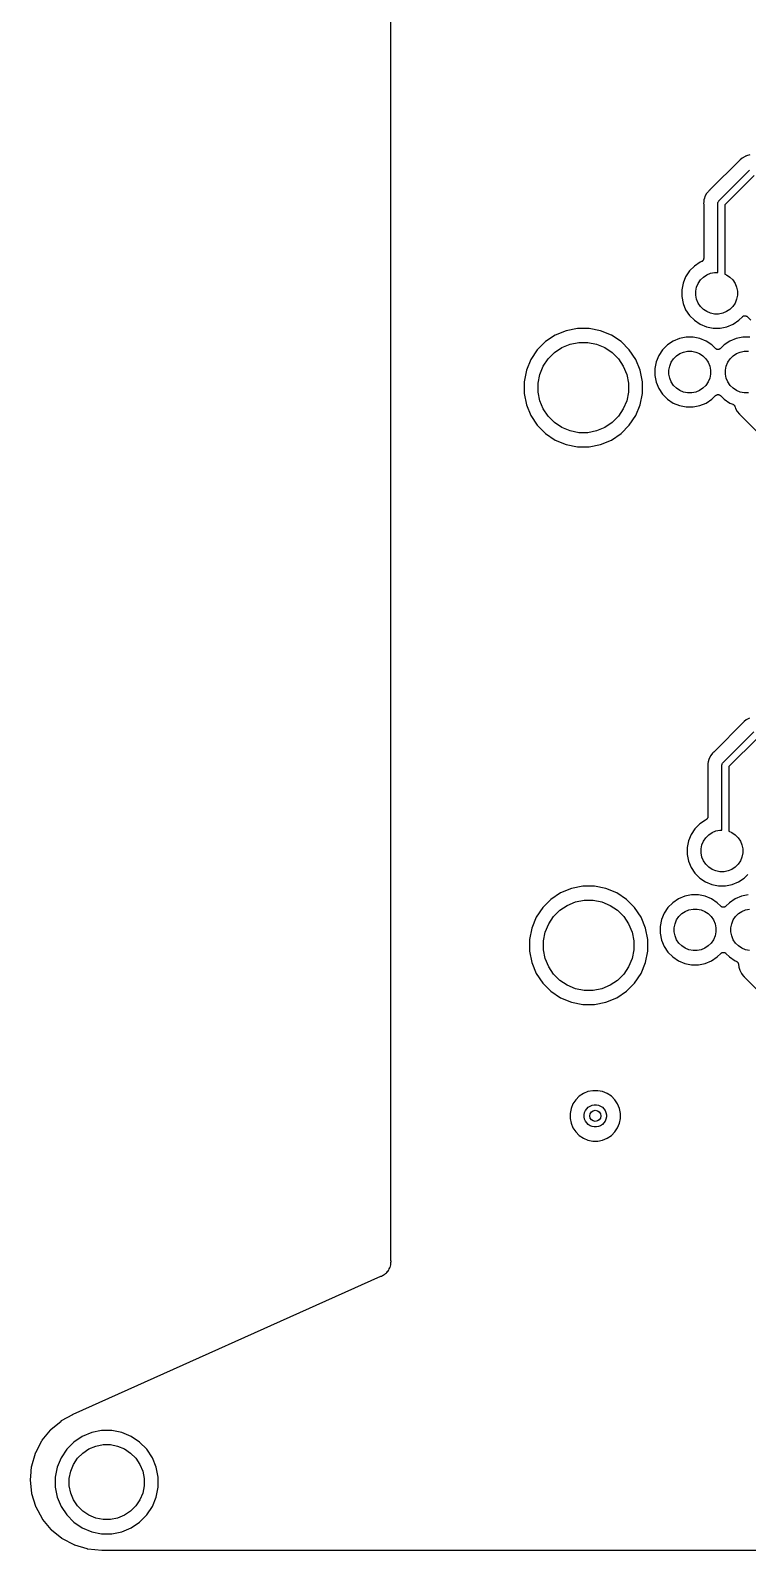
# Model space of a CAD drawing. Extents: x 1.79 to 9.66, y -5.89 to -1.5.
# Drawn here: x 1.785 to 2.803, y -5.892 to -3.735 of the extents above; entities that cross this region are included whole.
import ezdxf

# ---------------------------------------------------------------- set-up
doc = ezdxf.new("R2010")
doc.units = 0
doc.header["$MEASUREMENT"] = 0
doc.layers.add('BLACK', color=7, linetype='CONTINUOUS')

msp = doc.modelspace()

# ---------------------------------------------------------------- linework, layer by layer
at = {"layer": 'BLACK', "linetype": 'CONTINUOUS'}
for p, q in [((2.29684, -5.48115), (2.29684, -1.90989)), ((2.792, -3.91882), (2.74869, -3.96213)), ((2.79484, -3.91649), (2.792, -3.91882)), ((2.79933, -3.91409), (2.79484, -3.91649)), ((2.79941, -3.91405), (2.79933, -3.91409)), ((2.79984, -3.91388), (2.79941, -3.91405)), ((2.7999, -3.91385), (2.79984, -3.91388)), ((2.80114, -3.91319), (2.7999, -3.91385)), ((2.80584, -3.91176), (2.80114, -3.91319)), ((2.76196, -3.97714), (2.80545, -3.93366)), ((2.81178, -3.94125), (2.77019, -3.98283)), ((2.74445, -3.96688), (2.74213, -3.97121)), ((2.74694, -3.96385), (2.74445, -3.96688)), ((2.74756, -3.96309), (2.74694, -3.96385)), ((2.74694, -3.96385), (2.74694, -3.96385)), ((2.74832, -3.96246), (2.74756, -3.96309)), ((2.74847, -3.96231), (2.74832, -3.96246)), ((2.74864, -3.96218), (2.74847, -3.96231)), ((2.74869, -3.96213), (2.74864, -3.96218)), ((2.74046, -3.97846), (2.74023, -3.9808)), ((2.74023, -3.9808), (2.74032, -3.98177)), ((2.74032, -3.98177), (2.74033, -3.98184)), ((2.74033, -3.98184), (2.74033, -3.98206)), ((2.74033, -3.98206), (2.74035, -3.98227)), ((2.74035, -3.98227), (2.74035, -4.0589)), ((2.74071, -3.97591), (2.74046, -3.97846)), ((2.74153, -3.97321), (2.74071, -3.97591)), ((2.74213, -3.97121), (2.74153, -3.97321)), ((2.76032, -3.9808), (2.76037, -3.98036)), ((2.76035, -3.98104), (2.76032, -3.9808)), ((2.76035, -4.07874), (2.76035, -3.98104)), ((2.76037, -3.98036), (2.76042, -3.97983)), ((2.76042, -3.97983), (2.76051, -3.97954)), ((2.76051, -3.97954), (2.7607, -3.9789)), ((2.7607, -3.9789), (2.76116, -3.97805)), ((2.76116, -3.97805), (2.76162, -3.97749)), ((2.76162, -3.97749), (2.76177, -3.9773)), ((2.76162, -3.97749), (2.76162, -3.97749)), ((2.76177, -3.9773), (2.76196, -3.97714)), ((2.77019, -3.98283), (2.77019, -4.08108)), ((2.72019, -4.0767), (2.71477, -4.08481)), ((2.72709, -4.0698), (2.72019, -4.0767)), ((2.7352, -4.06438), (2.72709, -4.0698)), ((2.73726, -4.06352), (2.7352, -4.06438)), ((2.73767, -4.0633), (2.73726, -4.06352)), ((2.73808, -4.06309), (2.73767, -4.0633)), ((2.7381, -4.06307), (2.73808, -4.06309)), ((2.73812, -4.06306), (2.7381, -4.06307)), ((2.73848, -4.06277), (2.73812, -4.06306)), ((2.73884, -4.06248), (2.73848, -4.06277)), ((2.73886, -4.06246), (2.73884, -4.06248)), ((2.73888, -4.06245), (2.73886, -4.06246)), ((2.73917, -4.06209), (2.73888, -4.06245)), ((2.73947, -4.06173), (2.73917, -4.06209)), ((2.73948, -4.06171), (2.73947, -4.06173)), ((2.7395, -4.06169), (2.73948, -4.06171)), ((2.73972, -4.06128), (2.7395, -4.06169)), ((2.73994, -4.06087), (2.73972, -4.06128)), ((2.73995, -4.06085), (2.73994, -4.06087)), ((2.73996, -4.06083), (2.73995, -4.06085)), ((2.7401, -4.06039), (2.73996, -4.06083)), ((2.74024, -4.05994), (2.7401, -4.06039)), ((2.74025, -4.0599), (2.74024, -4.05992)), ((2.74024, -4.05992), (2.74024, -4.05994)), ((2.74029, -4.05944), (2.74025, -4.0599)), ((2.74035, -4.05897), (2.74029, -4.05944)), ((2.74035, -4.0589), (2.74035, -4.05893)), ((2.74035, -4.05893), (2.74035, -4.05893)), ((2.74035, -4.05893), (2.74035, -4.05893)), ((2.74035, -4.05893), (2.74035, -4.05897)), ((2.71104, -4.09382), (2.70913, -4.10339)), ((2.71477, -4.08481), (2.71104, -4.09382)), ((2.73027, -4.09965), (2.73249, -4.09428)), ((2.73249, -4.09428), (2.73573, -4.08944)), ((2.73573, -4.08944), (2.73984, -4.08533)), ((2.73984, -4.08533), (2.74467, -4.0821)), ((2.74467, -4.0821), (2.75005, -4.07987)), ((2.75005, -4.07987), (2.75575, -4.07874)), ((2.75575, -4.07874), (2.76035, -4.07874)), ((2.77019, -4.08108), (2.77265, -4.0821)), ((2.77265, -4.0821), (2.77748, -4.08533)), ((2.77748, -4.08533), (2.7816, -4.08944)), ((2.7816, -4.08944), (2.78483, -4.09428)), ((2.78483, -4.09428), (2.78705, -4.09965)), ((2.70913, -4.10339), (2.70913, -4.11315)), ((2.70913, -4.11315), (2.71104, -4.12271)), ((2.72913, -4.10536), (2.73027, -4.09965)), ((2.72913, -4.11118), (2.72913, -4.10536)), ((2.73027, -4.11688), (2.72913, -4.11118)), ((2.73249, -4.12225), (2.73027, -4.11688)), ((2.78705, -4.11688), (2.78483, -4.12225)), ((2.78705, -4.09965), (2.78819, -4.10536)), ((2.78819, -4.11118), (2.78705, -4.11688)), ((2.78819, -4.10536), (2.78819, -4.11118)), ((2.71104, -4.12271), (2.71477, -4.13173)), ((2.71477, -4.13173), (2.72019, -4.13984)), ((2.72019, -4.13984), (2.72709, -4.14674)), ((2.73573, -4.12709), (2.73249, -4.12225)), ((2.73984, -4.1312), (2.73573, -4.12709)), ((2.74467, -4.13443), (2.73984, -4.1312)), ((2.75005, -4.13666), (2.74467, -4.13443)), ((2.75575, -4.1378), (2.75005, -4.13666)), ((2.76157, -4.1378), (2.75575, -4.1378)), ((2.76727, -4.13666), (2.76157, -4.1378)), ((2.77265, -4.13443), (2.76727, -4.13666)), ((2.77748, -4.1312), (2.77265, -4.13443)), ((2.7816, -4.12709), (2.77748, -4.1312)), ((2.78483, -4.12225), (2.7816, -4.12709)), ((2.79533, -4.14164), (2.7957, -4.14135)), ((2.7957, -4.14135), (2.79607, -4.14105)), ((2.79607, -4.14105), (2.79608, -4.14104)), ((2.79608, -4.14104), (2.7961, -4.14103)), ((2.7961, -4.14103), (2.79651, -4.14081)), ((2.79651, -4.14081), (2.79693, -4.14059)), ((2.79693, -4.14059), (2.79695, -4.14059)), ((2.79695, -4.14059), (2.79696, -4.14058)), ((2.79696, -4.14058), (2.79741, -4.14045)), ((2.79741, -4.14045), (2.79786, -4.14032)), ((2.79786, -4.14032), (2.79788, -4.14031)), ((2.79788, -4.14031), (2.7979, -4.14031)), ((2.7979, -4.14031), (2.79837, -4.14027)), ((2.79837, -4.14027), (2.79884, -4.14022)), ((2.79884, -4.14022), (2.79885, -4.14023)), ((2.79885, -4.14023), (2.79887, -4.14022)), ((2.79887, -4.14022), (2.79934, -4.14027)), ((2.79934, -4.14027), (2.79981, -4.14032)), ((2.79981, -4.14032), (2.79982, -4.14033)), ((2.79982, -4.14033), (2.79984, -4.14033)), ((2.79984, -4.14033), (2.80029, -4.14047)), ((2.80029, -4.14047), (2.80074, -4.14061)), ((2.80074, -4.14061), (2.80076, -4.14062)), ((2.80076, -4.14062), (2.80077, -4.14062)), ((2.80077, -4.14062), (2.80118, -4.14085)), ((2.80118, -4.14085), (2.8016, -4.14107)), ((2.8016, -4.14107), (2.80161, -4.14108)), ((2.80161, -4.14108), (2.80163, -4.14109)), ((2.80163, -4.14109), (2.80199, -4.14139)), ((2.80199, -4.14139), (2.80235, -4.14169)), ((2.54511, -4.16144), (2.52983, -4.16777)), ((2.56134, -4.15821), (2.54511, -4.16144)), ((2.57788, -4.15821), (2.56134, -4.15821)), ((2.5941, -4.16144), (2.57788, -4.15821)), ((2.60938, -4.16777), (2.5941, -4.16144)), ((2.72709, -4.14674), (2.7352, -4.15216)), ((2.7352, -4.15216), (2.74421, -4.15589)), ((2.74421, -4.15589), (2.75378, -4.1578)), ((2.75378, -4.1578), (2.76354, -4.1578)), ((2.76354, -4.1578), (2.77311, -4.15589)), ((2.77311, -4.15589), (2.78212, -4.15216)), ((2.78212, -4.15216), (2.79023, -4.14674)), ((2.79023, -4.14674), (2.79528, -4.14169)), ((2.79528, -4.14169), (2.79531, -4.14166)), ((2.79531, -4.14166), (2.79533, -4.14164)), ((2.79531, -4.14166), (2.79531, -4.14166)), ((2.79531, -4.14166), (2.79531, -4.14166)), ((2.80235, -4.14169), (2.8074, -4.14674)), ((2.51607, -4.17696), (2.50438, -4.18866)), ((2.52983, -4.16777), (2.51607, -4.17696)), ((2.5393, -4.18549), (2.55095, -4.18067)), ((2.55095, -4.18067), (2.56331, -4.17821)), ((2.56331, -4.17821), (2.57591, -4.17821)), ((2.57591, -4.17821), (2.58827, -4.18067)), ((2.58827, -4.18067), (2.59991, -4.18549)), ((2.62314, -4.17696), (2.60938, -4.16777)), ((2.63483, -4.18866), (2.62314, -4.17696)), ((2.68893, -4.18172), (2.68203, -4.18862)), ((2.69704, -4.1763), (2.68893, -4.18172)), ((2.70606, -4.17256), (2.69704, -4.1763)), ((2.71563, -4.17066), (2.70606, -4.17256)), ((2.72538, -4.17066), (2.71563, -4.17066)), ((2.73495, -4.17256), (2.72538, -4.17066)), ((2.74396, -4.1763), (2.73495, -4.17256)), ((2.75208, -4.18172), (2.74396, -4.1763)), ((2.75713, -4.18677), (2.75208, -4.18172)), ((2.76925, -4.18172), (2.7642, -4.18677)), ((2.77736, -4.1763), (2.76925, -4.18172)), ((2.78637, -4.17256), (2.77736, -4.1763)), ((2.79594, -4.17066), (2.78637, -4.17256)), ((2.8057, -4.17066), (2.79594, -4.17066)), ((2.49519, -4.20241), (2.48886, -4.21769)), ((2.50438, -4.18866), (2.49519, -4.20241)), ((2.51291, -4.21188), (2.51991, -4.20141)), ((2.51991, -4.20141), (2.52882, -4.1925)), ((2.52882, -4.1925), (2.5393, -4.18549)), ((2.59991, -4.18549), (2.61039, -4.1925)), ((2.61039, -4.1925), (2.6193, -4.20141)), ((2.6193, -4.20141), (2.6263, -4.21188)), ((2.64403, -4.20241), (2.63483, -4.18866)), ((2.65036, -4.21769), (2.64403, -4.20241)), ((2.67288, -4.20574), (2.67098, -4.21531)), ((2.67661, -4.19673), (2.67288, -4.20574)), ((2.68203, -4.18862), (2.67661, -4.19673)), ((2.69211, -4.21158), (2.69434, -4.2062)), ((2.69434, -4.2062), (2.69757, -4.20137)), ((2.69757, -4.20137), (2.70168, -4.19725)), ((2.70168, -4.19725), (2.70652, -4.19402)), ((2.70652, -4.19402), (2.71189, -4.1918)), ((2.71189, -4.1918), (2.7176, -4.19066)), ((2.7176, -4.19066), (2.72341, -4.19066)), ((2.72341, -4.19066), (2.72912, -4.1918)), ((2.72912, -4.1918), (2.73449, -4.19402)), ((2.73449, -4.19402), (2.73933, -4.19725)), ((2.73933, -4.19725), (2.74344, -4.20137)), ((2.74344, -4.20137), (2.74667, -4.2062)), ((2.74667, -4.2062), (2.7489, -4.21158)), ((2.75749, -4.18707), (2.75713, -4.18677)), ((2.75785, -4.18737), (2.75749, -4.18707)), ((2.75787, -4.18738), (2.75785, -4.18737)), ((2.75788, -4.18739), (2.75787, -4.18738)), ((2.75829, -4.18761), (2.75788, -4.18739)), ((2.75871, -4.18784), (2.75829, -4.18761)), ((2.75872, -4.18784), (2.75871, -4.18784)), ((2.75874, -4.18785), (2.75872, -4.18784)), ((2.75919, -4.18799), (2.75874, -4.18785)), ((2.75964, -4.18813), (2.75919, -4.18799)), ((2.75966, -4.18813), (2.75964, -4.18813)), ((2.75967, -4.18813), (2.75966, -4.18813)), ((2.76014, -4.18818), (2.75967, -4.18813)), ((2.76061, -4.18823), (2.76014, -4.18818)), ((2.76063, -4.18823), (2.76061, -4.18823)), ((2.76064, -4.18823), (2.76063, -4.18823)), ((2.76111, -4.18819), (2.76064, -4.18823)), ((2.76158, -4.18815), (2.76111, -4.18819)), ((2.7616, -4.18814), (2.76158, -4.18815)), ((2.76162, -4.18814), (2.7616, -4.18814)), ((2.76206, -4.18801), (2.76162, -4.18814)), ((2.76252, -4.18788), (2.76206, -4.18801)), ((2.76253, -4.18787), (2.76252, -4.18788)), ((2.76255, -4.18786), (2.76253, -4.18787)), ((2.76297, -4.18764), (2.76255, -4.18786)), ((2.76338, -4.18743), (2.76297, -4.18764)), ((2.7634, -4.18742), (2.76338, -4.18743)), ((2.76341, -4.18741), (2.7634, -4.18742)), ((2.76378, -4.18711), (2.76341, -4.18741)), ((2.76415, -4.18682), (2.76378, -4.18711)), ((2.76417, -4.18679), (2.76415, -4.18682)), ((2.7642, -4.18677), (2.76417, -4.18679)), ((2.76417, -4.18679), (2.76417, -4.18679)), ((2.76417, -4.18679), (2.76417, -4.18679)), ((2.77243, -4.21158), (2.77465, -4.2062)), ((2.77465, -4.2062), (2.77788, -4.20137)), ((2.77788, -4.20137), (2.782, -4.19725)), ((2.782, -4.19725), (2.78683, -4.19402)), ((2.78683, -4.19402), (2.79221, -4.1918)), ((2.79221, -4.1918), (2.79791, -4.19066)), ((2.79791, -4.19066), (2.80373, -4.19066)), ((2.48886, -4.21769), (2.48563, -4.23392)), ((2.50563, -4.23589), (2.50809, -4.22353)), ((2.50809, -4.22353), (2.51291, -4.21188)), ((2.6263, -4.21188), (2.63112, -4.22353)), ((2.63112, -4.22353), (2.63358, -4.23589)), ((2.65358, -4.23392), (2.65036, -4.21769)), ((2.67098, -4.21531), (2.67098, -4.22507)), ((2.67098, -4.22507), (2.67288, -4.23464)), ((2.69098, -4.21728), (2.69211, -4.21158)), ((2.69098, -4.2231), (2.69098, -4.21728)), ((2.69211, -4.2288), (2.69098, -4.2231)), ((2.7489, -4.21158), (2.75003, -4.21728)), ((2.75003, -4.2231), (2.7489, -4.2288)), ((2.75003, -4.21728), (2.75003, -4.2231)), ((2.77129, -4.21728), (2.77243, -4.21158)), ((2.77129, -4.2231), (2.77129, -4.21728)), ((2.77243, -4.2288), (2.77129, -4.2231)), ((2.48563, -4.23392), (2.48563, -4.25046)), ((2.50563, -4.24849), (2.50563, -4.23589)), ((2.50809, -4.26085), (2.50563, -4.24849)), ((2.63358, -4.24849), (2.63112, -4.26085)), ((2.63358, -4.23589), (2.63358, -4.24849)), ((2.65358, -4.25046), (2.65358, -4.23392)), ((2.67288, -4.23464), (2.67661, -4.24365)), ((2.67661, -4.24365), (2.68203, -4.25176)), ((2.69434, -4.23418), (2.69211, -4.2288)), ((2.69757, -4.23901), (2.69434, -4.23418)), ((2.70168, -4.24312), (2.69757, -4.23901)), ((2.70652, -4.24636), (2.70168, -4.24312)), ((2.71189, -4.24858), (2.70652, -4.24636)), ((2.7176, -4.24972), (2.71189, -4.24858)), ((2.72912, -4.24858), (2.72341, -4.24972)), ((2.73449, -4.24636), (2.72912, -4.24858)), ((2.73933, -4.24312), (2.73449, -4.24636)), ((2.74344, -4.23901), (2.73933, -4.24312)), ((2.74667, -4.23418), (2.74344, -4.23901)), ((2.7489, -4.2288), (2.74667, -4.23418)), ((2.77465, -4.23418), (2.77243, -4.2288)), ((2.77788, -4.23901), (2.77465, -4.23418)), ((2.782, -4.24312), (2.77788, -4.23901)), ((2.78683, -4.24636), (2.782, -4.24312)), ((2.79221, -4.24858), (2.78683, -4.24636)), ((2.79791, -4.24972), (2.79221, -4.24858)), ((2.48563, -4.25046), (2.48886, -4.26668)), ((2.48886, -4.26668), (2.49519, -4.28197)), ((2.51291, -4.27249), (2.50809, -4.26085)), ((2.63112, -4.26085), (2.6263, -4.27249)), ((2.64403, -4.28197), (2.65036, -4.26668)), ((2.65036, -4.26668), (2.65358, -4.25046)), ((2.68203, -4.25176), (2.68893, -4.25866)), ((2.68893, -4.25866), (2.69704, -4.26408)), ((2.69704, -4.26408), (2.70606, -4.26781)), ((2.70606, -4.26781), (2.71563, -4.26972)), ((2.71563, -4.26972), (2.72538, -4.26972)), ((2.72341, -4.24972), (2.7176, -4.24972)), ((2.72538, -4.26972), (2.73495, -4.26781)), ((2.73495, -4.26781), (2.74396, -4.26408)), ((2.74396, -4.26408), (2.75208, -4.25866)), ((2.75208, -4.25866), (2.75713, -4.25361)), ((2.75713, -4.25361), (2.75715, -4.25359)), ((2.75715, -4.25358), (2.75718, -4.25356)), ((2.75715, -4.25359), (2.75715, -4.25358)), ((2.75715, -4.25358), (2.75715, -4.25358)), ((2.75718, -4.25356), (2.75754, -4.25327)), ((2.75754, -4.25327), (2.75791, -4.25297)), ((2.75791, -4.25297), (2.75792, -4.25296)), ((2.75792, -4.25296), (2.75794, -4.25295)), ((2.75794, -4.25295), (2.75836, -4.25274)), ((2.75836, -4.25274), (2.75877, -4.25252)), ((2.75877, -4.25252), (2.75879, -4.25251)), ((2.75879, -4.25251), (2.7588, -4.2525)), ((2.7588, -4.2525), (2.75926, -4.25237)), ((2.75926, -4.25237), (2.75971, -4.25224)), ((2.75971, -4.25224), (2.75972, -4.25224)), ((2.75972, -4.25224), (2.75974, -4.25223)), ((2.75974, -4.25223), (2.76021, -4.25219)), ((2.76021, -4.25219), (2.76068, -4.25215)), ((2.76068, -4.25215), (2.7607, -4.25215)), ((2.7607, -4.25215), (2.76071, -4.25215)), ((2.76071, -4.25215), (2.76118, -4.2522)), ((2.76118, -4.2522), (2.76165, -4.25224)), ((2.76165, -4.25224), (2.76167, -4.25225)), ((2.76167, -4.25225), (2.76168, -4.25225)), ((2.76168, -4.25225), (2.76213, -4.25239)), ((2.76213, -4.25239), (2.76258, -4.25253)), ((2.76258, -4.25253), (2.7626, -4.25254)), ((2.7626, -4.25254), (2.76262, -4.25254)), ((2.76262, -4.25254), (2.76303, -4.25277)), ((2.76303, -4.25277), (2.76344, -4.25299)), ((2.76344, -4.25299), (2.76346, -4.253)), ((2.76346, -4.253), (2.76347, -4.25301)), ((2.76347, -4.25301), (2.76383, -4.25331)), ((2.76383, -4.25331), (2.7642, -4.25361)), ((2.7642, -4.25361), (2.76925, -4.25866)), ((2.76925, -4.25866), (2.77736, -4.26408)), ((2.77736, -4.26408), (2.78183, -4.26593)), ((2.78183, -4.26593), (2.7819, -4.26596)), ((2.7819, -4.26596), (2.78209, -4.26607)), ((2.78209, -4.26607), (2.78229, -4.26615)), ((2.78229, -4.26615), (2.78251, -4.2663)), ((2.78251, -4.2663), (2.78275, -4.26643)), ((2.78275, -4.26643), (2.78292, -4.26657)), ((2.78292, -4.26657), (2.7831, -4.26669)), ((2.7831, -4.26669), (2.78329, -4.26689)), ((2.78329, -4.26689), (2.7835, -4.26706)), ((2.7835, -4.26706), (2.78363, -4.26723)), ((2.78363, -4.26723), (2.78379, -4.26739)), ((2.78379, -4.26739), (2.78394, -4.26761)), ((2.78394, -4.26761), (2.78411, -4.26782)), ((2.78411, -4.26782), (2.78421, -4.26802)), ((2.78421, -4.26802), (2.78433, -4.2682)), ((2.78433, -4.2682), (2.78443, -4.26845)), ((2.78443, -4.26845), (2.78456, -4.26869)), ((2.78456, -4.26869), (2.78462, -4.2689)), ((2.78462, -4.2689), (2.7847, -4.2691)), ((2.7847, -4.2691), (2.78494, -4.2699)), ((2.78494, -4.2699), (2.78494, -4.2699)), ((2.78494, -4.2699), (2.78553, -4.27181)), ((2.80373, -4.24972), (2.79791, -4.24972)), ((2.49519, -4.28197), (2.50438, -4.29572)), ((2.51991, -4.28297), (2.51291, -4.27249)), ((2.52882, -4.29188), (2.51991, -4.28297)), ((2.5393, -4.29888), (2.52882, -4.29188)), ((2.61039, -4.29188), (2.59991, -4.29888)), ((2.6193, -4.28297), (2.61039, -4.29188)), ((2.6263, -4.27249), (2.6193, -4.28297)), ((2.63483, -4.29572), (2.64403, -4.28197)), ((2.78553, -4.27181), (2.78784, -4.27614)), ((2.78784, -4.27614), (2.78787, -4.27618)), ((2.78787, -4.27618), (2.78787, -4.27618)), ((2.78787, -4.27618), (2.79095, -4.27994)), ((2.79095, -4.27994), (2.79172, -4.28056)), ((2.79172, -4.28056), (2.79177, -4.28061)), ((2.79177, -4.28061), (2.79192, -4.28076)), ((2.79192, -4.28076), (2.79208, -4.28089)), ((2.79208, -4.28089), (2.9008, -4.38961)), ((2.50438, -4.29572), (2.51607, -4.30742)), ((2.51607, -4.30742), (2.52983, -4.31661)), ((2.55095, -4.30371), (2.5393, -4.29888)), ((2.56331, -4.30617), (2.55095, -4.30371)), ((2.57591, -4.30617), (2.56331, -4.30617)), ((2.58827, -4.30371), (2.57591, -4.30617)), ((2.59991, -4.29888), (2.58827, -4.30371)), ((2.60938, -4.31661), (2.62314, -4.30742)), ((2.62314, -4.30742), (2.63483, -4.29572)), ((2.52983, -4.31661), (2.54511, -4.32294)), ((2.54511, -4.32294), (2.56134, -4.32617)), ((2.56134, -4.32617), (2.57788, -4.32617)), ((2.57788, -4.32617), (2.5941, -4.32294)), ((2.5941, -4.32294), (2.60938, -4.31661)), ((2.7979, -4.71606), (2.75459, -4.75938)), ((2.80075, -4.71373), (2.7979, -4.71606)), ((2.80524, -4.71133), (2.80075, -4.71373)), ((2.76786, -4.77439), (2.81135, -4.7309)), ((2.81768, -4.73849), (2.77609, -4.78008)), ((2.75035, -4.76413), (2.74804, -4.76846)), ((2.75284, -4.76109), (2.75035, -4.76413)), ((2.75347, -4.76033), (2.75284, -4.76109)), ((2.75284, -4.76109), (2.75284, -4.76109)), ((2.75423, -4.75971), (2.75347, -4.76033)), ((2.75438, -4.75956), (2.75423, -4.75971)), ((2.75454, -4.75943), (2.75438, -4.75956)), ((2.75459, -4.75938), (2.75454, -4.75943)), ((2.74636, -4.7757), (2.74613, -4.77804)), ((2.74613, -4.77804), (2.74623, -4.77902)), ((2.74623, -4.77902), (2.74623, -4.77909)), ((2.74623, -4.77909), (2.74623, -4.7793)), ((2.74623, -4.7793), (2.74625, -4.77951)), ((2.74625, -4.77951), (2.74625, -4.85102)), ((2.74661, -4.77315), (2.74636, -4.7757)), ((2.74765, -4.76972), (2.74661, -4.77315)), ((2.74804, -4.76846), (2.74765, -4.76972)), ((2.76623, -4.77804), (2.76627, -4.7776)), ((2.76625, -4.77828), (2.76623, -4.77804)), ((2.76625, -4.87016), (2.76625, -4.77828)), ((2.76627, -4.7776), (2.76632, -4.77707)), ((2.76632, -4.77707), (2.76635, -4.77697)), ((2.76635, -4.77697), (2.7666, -4.77615)), ((2.7666, -4.77615), (2.76706, -4.77529)), ((2.76706, -4.77529), (2.76752, -4.77473)), ((2.76752, -4.77473), (2.76768, -4.77454)), ((2.76752, -4.77473), (2.76752, -4.77473)), ((2.76768, -4.77454), (2.76786, -4.77439)), ((2.77609, -4.78008), (2.77609, -4.8718)), ((2.74562, -4.8534), (2.7454, -4.85381)), ((2.74585, -4.85299), (2.74562, -4.8534)), ((2.74586, -4.85295), (2.74585, -4.85297)), ((2.74585, -4.85297), (2.74585, -4.85299)), ((2.746, -4.8525), (2.74586, -4.85295)), ((2.74614, -4.85206), (2.746, -4.8525)), ((2.74615, -4.85204), (2.74614, -4.85206)), ((2.7462, -4.85155), (2.74615, -4.85202)), ((2.74615, -4.85202), (2.74615, -4.85204)), ((2.74625, -4.85109), (2.7462, -4.85155)), ((2.74625, -4.85102), (2.74625, -4.85105)), ((2.74625, -4.85105), (2.74625, -4.85105)), ((2.74625, -4.85105), (2.74625, -4.85105)), ((2.74625, -4.85105), (2.74625, -4.85109)), ((2.72778, -4.86811), (2.72236, -4.87622)), ((2.73468, -4.86121), (2.72778, -4.86811)), ((2.74279, -4.85579), (2.73468, -4.86121)), ((2.74317, -4.85564), (2.74279, -4.85579)), ((2.74358, -4.85542), (2.74317, -4.85564)), ((2.74399, -4.8552), (2.74358, -4.85542)), ((2.74401, -4.85519), (2.74399, -4.8552)), ((2.74403, -4.85518), (2.74401, -4.85519)), ((2.74439, -4.85488), (2.74403, -4.85518)), ((2.74475, -4.85459), (2.74439, -4.85488)), ((2.74476, -4.85458), (2.74475, -4.85459)), ((2.74478, -4.85456), (2.74476, -4.85458)), ((2.74508, -4.8542), (2.74478, -4.85456)), ((2.74538, -4.85385), (2.74508, -4.8542)), ((2.74539, -4.85383), (2.74538, -4.85385)), ((2.7454, -4.85381), (2.74539, -4.85383)), ((2.74743, -4.87675), (2.75227, -4.87352)), ((2.75227, -4.87352), (2.75764, -4.87129)), ((2.75764, -4.87129), (2.76334, -4.87016)), ((2.76334, -4.87016), (2.76625, -4.87016)), ((2.77609, -4.8718), (2.78024, -4.87352)), ((2.78024, -4.87352), (2.78507, -4.87675)), ((2.71863, -4.88524), (2.71672, -4.89481)), ((2.71672, -4.89481), (2.71672, -4.90456)), ((2.72236, -4.87622), (2.71863, -4.88524)), ((2.73672, -4.89678), (2.73786, -4.89107)), ((2.73786, -4.89107), (2.74009, -4.8857)), ((2.74009, -4.8857), (2.74332, -4.88086)), ((2.74332, -4.88086), (2.74743, -4.87675)), ((2.78507, -4.87675), (2.78919, -4.88086)), ((2.78919, -4.88086), (2.79242, -4.8857)), ((2.79242, -4.8857), (2.79464, -4.89107)), ((2.79464, -4.89107), (2.79578, -4.89678)), ((2.71672, -4.90456), (2.71863, -4.91413)), ((2.71863, -4.91413), (2.72236, -4.92315)), ((2.73672, -4.90259), (2.73672, -4.89678)), ((2.73786, -4.9083), (2.73672, -4.90259)), ((2.74009, -4.91367), (2.73786, -4.9083)), ((2.74332, -4.91851), (2.74009, -4.91367)), ((2.79242, -4.91367), (2.78919, -4.91851)), ((2.79464, -4.9083), (2.79242, -4.91367)), ((2.79578, -4.90259), (2.79464, -4.9083)), ((2.79578, -4.89678), (2.79578, -4.90259)), ((2.72236, -4.92315), (2.72778, -4.93126)), ((2.72778, -4.93126), (2.73468, -4.93816)), ((2.73468, -4.93816), (2.74279, -4.94358)), ((2.74743, -4.92262), (2.74332, -4.91851)), ((2.75227, -4.92585), (2.74743, -4.92262)), ((2.75764, -4.92808), (2.75227, -4.92585)), ((2.76334, -4.92921), (2.75764, -4.92808)), ((2.76916, -4.92921), (2.76334, -4.92921)), ((2.77486, -4.92808), (2.76916, -4.92921)), ((2.78024, -4.92585), (2.77486, -4.92808)), ((2.78507, -4.92262), (2.78024, -4.92585)), ((2.78919, -4.91851), (2.78507, -4.92262)), ((2.78971, -4.94358), (2.79782, -4.93816)), ((2.79782, -4.93816), (2.80287, -4.93311)), ((2.53742, -4.95919), (2.52366, -4.96838)), ((2.5527, -4.95286), (2.53742, -4.95919)), ((2.56893, -4.94963), (2.5527, -4.95286)), ((2.58547, -4.94963), (2.56893, -4.94963)), ((2.60169, -4.95286), (2.58547, -4.94963)), ((2.61697, -4.95919), (2.60169, -4.95286)), ((2.63073, -4.96838), (2.61697, -4.95919)), ((2.74279, -4.94358), (2.75181, -4.94731)), ((2.75181, -4.94731), (2.76137, -4.94921)), ((2.76137, -4.94921), (2.77113, -4.94921)), ((2.77113, -4.94921), (2.7807, -4.94731)), ((2.7807, -4.94731), (2.78971, -4.94358)), ((2.51197, -4.98007), (2.50278, -4.99383)), ((2.52366, -4.96838), (2.51197, -4.98007)), ((2.53641, -4.98391), (2.54689, -4.97691)), ((2.54689, -4.97691), (2.55854, -4.97209)), ((2.55854, -4.97209), (2.5709, -4.96963)), ((2.5709, -4.96963), (2.5835, -4.96963)), ((2.5835, -4.96963), (2.59586, -4.97209)), ((2.59586, -4.97209), (2.6075, -4.97691)), ((2.6075, -4.97691), (2.61798, -4.98391)), ((2.64243, -4.98007), (2.63073, -4.96838)), ((2.65162, -4.99383), (2.64243, -4.98007)), ((2.68962, -4.98003), (2.6842, -4.98815)), ((2.69652, -4.97314), (2.68962, -4.98003)), ((2.70463, -4.96772), (2.69652, -4.97314)), ((2.71365, -4.96398), (2.70463, -4.96772)), ((2.72322, -4.96208), (2.71365, -4.96398)), ((2.71948, -4.98321), (2.72519, -4.98208)), ((2.73297, -4.96208), (2.72322, -4.96208)), ((2.72519, -4.98208), (2.731, -4.98208)), ((2.731, -4.98208), (2.73671, -4.98321)), ((2.74254, -4.96398), (2.73297, -4.96208)), ((2.75155, -4.96772), (2.74254, -4.96398)), ((2.75967, -4.97314), (2.75155, -4.96772)), ((2.76472, -4.97819), (2.75967, -4.97314)), ((2.76508, -4.97848), (2.76472, -4.97819)), ((2.76544, -4.97879), (2.76508, -4.97848)), ((2.76546, -4.97879), (2.76544, -4.97879)), ((2.76547, -4.97881), (2.76546, -4.97879)), ((2.76588, -4.97903), (2.76547, -4.97881)), ((2.7663, -4.97925), (2.76588, -4.97903)), ((2.76632, -4.97926), (2.7663, -4.97925)), ((2.76633, -4.97927), (2.76632, -4.97926)), ((2.76678, -4.9794), (2.76633, -4.97927)), ((2.76723, -4.97954), (2.76678, -4.9794)), ((2.76725, -4.97955), (2.76723, -4.97954)), ((2.76726, -4.97955), (2.76725, -4.97955)), ((2.76773, -4.9796), (2.76726, -4.97955)), ((2.7682, -4.97965), (2.76773, -4.9796)), ((2.76822, -4.97965), (2.7682, -4.97965)), ((2.76823, -4.97965), (2.76822, -4.97965)), ((2.7687, -4.97961), (2.76823, -4.97965)), ((2.76917, -4.97956), (2.7687, -4.97961)), ((2.76919, -4.97956), (2.76917, -4.97956)), ((2.76921, -4.97956), (2.76919, -4.97956)), ((2.76965, -4.97942), (2.76921, -4.97956)), ((2.77011, -4.97929), (2.76965, -4.97942)), ((2.77012, -4.97928), (2.77011, -4.97929)), ((2.77014, -4.97928), (2.77012, -4.97928)), ((2.77056, -4.97906), (2.77014, -4.97928)), ((2.77098, -4.97884), (2.77056, -4.97906)), ((2.77099, -4.97883), (2.77098, -4.97884)), ((2.771, -4.97882), (2.77099, -4.97883)), ((2.77137, -4.97853), (2.771, -4.97882)), ((2.77174, -4.97823), (2.77137, -4.97853)), ((2.77176, -4.97821), (2.77174, -4.97823)), ((2.77179, -4.97819), (2.77176, -4.97821)), ((2.77176, -4.97821), (2.77176, -4.97821)), ((2.77176, -4.97821), (2.77176, -4.97821)), ((2.77684, -4.97314), (2.77179, -4.97819)), ((2.78495, -4.96772), (2.77684, -4.97314)), ((2.79396, -4.96398), (2.78495, -4.96772)), ((2.80353, -4.96208), (2.79396, -4.96398)), ((2.7998, -4.98321), (2.8055, -4.98208)), ((2.50278, -4.99383), (2.49645, -5.00911)), ((2.51568, -5.01495), (2.5205, -5.0033)), ((2.5205, -5.0033), (2.5275, -4.99282)), ((2.5275, -4.99282), (2.53641, -4.98391)), ((2.61798, -4.98391), (2.62689, -4.99282)), ((2.62689, -4.99282), (2.63389, -5.0033)), ((2.63389, -5.0033), (2.63871, -5.01495)), ((2.65795, -5.00911), (2.65162, -4.99383)), ((2.68047, -4.99716), (2.67857, -5.00673)), ((2.6842, -4.98815), (2.68047, -4.99716)), ((2.69857, -5.0087), (2.6997, -5.00299)), ((2.6997, -5.00299), (2.70193, -4.99762)), ((2.70193, -4.99762), (2.70516, -4.99278)), ((2.70516, -4.99278), (2.70927, -4.98867)), ((2.70927, -4.98867), (2.71411, -4.98544)), ((2.71411, -4.98544), (2.71948, -4.98321)), ((2.73671, -4.98321), (2.74208, -4.98544)), ((2.74208, -4.98544), (2.74692, -4.98867)), ((2.74692, -4.98867), (2.75103, -4.99278)), ((2.75103, -4.99278), (2.75426, -4.99762)), ((2.75426, -4.99762), (2.75649, -5.00299)), ((2.75649, -5.00299), (2.75762, -5.0087)), ((2.77888, -5.0087), (2.78002, -5.00299)), ((2.78002, -5.00299), (2.78224, -4.99762)), ((2.78224, -4.99762), (2.78547, -4.99278)), ((2.78547, -4.99278), (2.78959, -4.98867)), ((2.78959, -4.98867), (2.79442, -4.98544)), ((2.79442, -4.98544), (2.7998, -4.98321)), ((2.49645, -5.00911), (2.49322, -5.02534)), ((2.49322, -5.02534), (2.49322, -5.04188)), ((2.51322, -5.02731), (2.51568, -5.01495)), ((2.63871, -5.01495), (2.64117, -5.02731)), ((2.66117, -5.02534), (2.65795, -5.00911)), ((2.66117, -5.04188), (2.66117, -5.02534)), ((2.67857, -5.00673), (2.67857, -5.01648)), ((2.67857, -5.01648), (2.68047, -5.02605)), ((2.69857, -5.01451), (2.69857, -5.0087)), ((2.6997, -5.02022), (2.69857, -5.01451)), ((2.70193, -5.02559), (2.6997, -5.02022)), ((2.70516, -5.03043), (2.70193, -5.02559)), ((2.75426, -5.02559), (2.75103, -5.03043)), ((2.75649, -5.02022), (2.75426, -5.02559)), ((2.75762, -5.01451), (2.75649, -5.02022)), ((2.75762, -5.0087), (2.75762, -5.01451)), ((2.77888, -5.01451), (2.77888, -5.0087)), ((2.78002, -5.02022), (2.77888, -5.01451)), ((2.78224, -5.02559), (2.78002, -5.02022)), ((2.78547, -5.03043), (2.78224, -5.02559)), ((2.49322, -5.04188), (2.49645, -5.0581)), ((2.51322, -5.03991), (2.51322, -5.02731)), ((2.51568, -5.05227), (2.51322, -5.03991)), ((2.64117, -5.03991), (2.63871, -5.05227)), ((2.64117, -5.02731), (2.64117, -5.03991)), ((2.65795, -5.0581), (2.66117, -5.04188)), ((2.68047, -5.02605), (2.6842, -5.03507)), ((2.6842, -5.03507), (2.68962, -5.04318)), ((2.68962, -5.04318), (2.69652, -5.05008)), ((2.70927, -5.03454), (2.70516, -5.03043)), ((2.71411, -5.03777), (2.70927, -5.03454)), ((2.71948, -5.04), (2.71411, -5.03777)), ((2.72519, -5.04113), (2.71948, -5.04)), ((2.731, -5.04113), (2.72519, -5.04113)), ((2.73671, -5.04), (2.731, -5.04113)), ((2.74208, -5.03777), (2.73671, -5.04)), ((2.74692, -5.03454), (2.74208, -5.03777)), ((2.75103, -5.03043), (2.74692, -5.03454)), ((2.75967, -5.05008), (2.76472, -5.04503)), ((2.76472, -5.04503), (2.76474, -5.045)), ((2.76474, -5.045), (2.76477, -5.04498)), ((2.76474, -5.045), (2.76474, -5.045)), ((2.76474, -5.045), (2.76474, -5.045)), ((2.76477, -5.04498), (2.76513, -5.04468)), ((2.76513, -5.04468), (2.7655, -5.04439)), ((2.7655, -5.04439), (2.76552, -5.04438)), ((2.76552, -5.04438), (2.76553, -5.04437)), ((2.76553, -5.04437), (2.76595, -5.04415)), ((2.76595, -5.04415), (2.76636, -5.04393)), ((2.76636, -5.04393), (2.76638, -5.04393)), ((2.76638, -5.04393), (2.7664, -5.04392)), ((2.7664, -5.04392), (2.76685, -5.04379)), ((2.76685, -5.04379), (2.7673, -5.04365)), ((2.7673, -5.04365), (2.76732, -5.04365)), ((2.76732, -5.04365), (2.76733, -5.04365)), ((2.76733, -5.04365), (2.7678, -5.04361)), ((2.7678, -5.04361), (2.76827, -5.04356)), ((2.76827, -5.04356), (2.76829, -5.04356)), ((2.76829, -5.04356), (2.7683, -5.04356)), ((2.7683, -5.04356), (2.76877, -5.04361)), ((2.76877, -5.04361), (2.76924, -5.04366)), ((2.76924, -5.04366), (2.76926, -5.04367)), ((2.76926, -5.04367), (2.76927, -5.04367)), ((2.76927, -5.04367), (2.76972, -5.04381)), ((2.76972, -5.04381), (2.77017, -5.04395)), ((2.77017, -5.04395), (2.77019, -5.04395)), ((2.77019, -5.04395), (2.77021, -5.04396)), ((2.77021, -5.04396), (2.77062, -5.04418)), ((2.77062, -5.04418), (2.77103, -5.04441)), ((2.77103, -5.04441), (2.77105, -5.04442)), ((2.77105, -5.04442), (2.77106, -5.04443)), ((2.77106, -5.04443), (2.77142, -5.04472)), ((2.77142, -5.04472), (2.77179, -5.04503)), ((2.77179, -5.04503), (2.77684, -5.05008)), ((2.78959, -5.03454), (2.78547, -5.03043)), ((2.79442, -5.03777), (2.78959, -5.03454)), ((2.7998, -5.04), (2.79442, -5.03777)), ((2.8055, -5.04113), (2.7998, -5.04)), ((2.49645, -5.0581), (2.50278, -5.07338)), ((2.5205, -5.06391), (2.51568, -5.05227)), ((2.5275, -5.07439), (2.5205, -5.06391)), ((2.63389, -5.06391), (2.62689, -5.07439)), ((2.63871, -5.05227), (2.63389, -5.06391)), ((2.65162, -5.07338), (2.65795, -5.0581)), ((2.69652, -5.05008), (2.70463, -5.0555)), ((2.70463, -5.0555), (2.71365, -5.05923)), ((2.71365, -5.05923), (2.72322, -5.06113)), ((2.72322, -5.06113), (2.73297, -5.06113)), ((2.73297, -5.06113), (2.74254, -5.05923)), ((2.74254, -5.05923), (2.75155, -5.0555)), ((2.75155, -5.0555), (2.75967, -5.05008)), ((2.77684, -5.05008), (2.78495, -5.0555)), ((2.78495, -5.0555), (2.78654, -5.05616)), ((2.78654, -5.05616), (2.78661, -5.05618)), ((2.78661, -5.05618), (2.7868, -5.05629)), ((2.7868, -5.05629), (2.78701, -5.05638)), ((2.78701, -5.05638), (2.78723, -5.05653)), ((2.78723, -5.05653), (2.78746, -5.05666)), ((2.78746, -5.05666), (2.78763, -5.0568)), ((2.78763, -5.0568), (2.78781, -5.05692)), ((2.78781, -5.05692), (2.788, -5.05711)), ((2.788, -5.05711), (2.78821, -5.05728)), ((2.78821, -5.05728), (2.78835, -5.05746)), ((2.78835, -5.05746), (2.7885, -5.05761)), ((2.7885, -5.05761), (2.78865, -5.05784)), ((2.78865, -5.05784), (2.78882, -5.05805)), ((2.78882, -5.05805), (2.78892, -5.05824)), ((2.78892, -5.05824), (2.78904, -5.05843)), ((2.78904, -5.05843), (2.78914, -5.05867)), ((2.78914, -5.05867), (2.78927, -5.05891)), ((2.78927, -5.05891), (2.78933, -5.05912)), ((2.78933, -5.05912), (2.78941, -5.05933)), ((2.78941, -5.05933), (2.78947, -5.05959)), ((2.78947, -5.05959), (2.78954, -5.05985)), ((2.78954, -5.05985), (2.78956, -5.06007)), ((2.78956, -5.06007), (2.78961, -5.06029)), ((2.78961, -5.06029), (2.78962, -5.06045)), ((2.78962, -5.06045), (2.78962, -5.06046)), ((2.78962, -5.06046), (2.79001, -5.06436)), ((2.79001, -5.06436), (2.79143, -5.06906)), ((2.79143, -5.06906), (2.79375, -5.07339)), ((2.50278, -5.07338), (2.51197, -5.08714)), ((2.51197, -5.08714), (2.52366, -5.09883)), ((2.53641, -5.0833), (2.5275, -5.07439)), ((2.54689, -5.0903), (2.53641, -5.0833)), ((2.55854, -5.09512), (2.54689, -5.0903)), ((2.6075, -5.0903), (2.59586, -5.09512)), ((2.61798, -5.0833), (2.6075, -5.0903)), ((2.62689, -5.07439), (2.61798, -5.0833)), ((2.63073, -5.09884), (2.64243, -5.08714)), ((2.64243, -5.08714), (2.65162, -5.07338)), ((2.79375, -5.07339), (2.795, -5.07492)), ((2.795, -5.07492), (2.795, -5.07492)), ((2.795, -5.07492), (2.79686, -5.07718)), ((2.79686, -5.07718), (2.79762, -5.07781)), ((2.79762, -5.07781), (2.79767, -5.07785)), ((2.79767, -5.07785), (2.79782, -5.078)), ((2.79782, -5.078), (2.79798, -5.07814)), ((2.79798, -5.07814), (2.90671, -5.18686)), ((2.52366, -5.09883), (2.53742, -5.10803)), ((2.53742, -5.10803), (2.5527, -5.11436)), ((2.5709, -5.09758), (2.55854, -5.09512)), ((2.5835, -5.09758), (2.5709, -5.09758)), ((2.59586, -5.09512), (2.5835, -5.09758)), ((2.60169, -5.11436), (2.61697, -5.10803)), ((2.61697, -5.10803), (2.63073, -5.09884)), ((2.5527, -5.11436), (2.56893, -5.11758)), ((2.56893, -5.11758), (2.58547, -5.11758)), ((2.58547, -5.11758), (2.60169, -5.11436)), ((2.57619, -5.24122), (2.56968, -5.24391)), ((2.58309, -5.23984), (2.57619, -5.24122)), ((2.59014, -5.23984), (2.58309, -5.23984)), ((2.59704, -5.24122), (2.59014, -5.23984)), ((2.60355, -5.24391), (2.59704, -5.24122)), ((2.55493, -5.25866), (2.55224, -5.26516)), ((2.55885, -5.2528), (2.55493, -5.25866)), ((2.56383, -5.24782), (2.55885, -5.2528)), ((2.56968, -5.24391), (2.56383, -5.24782)), ((2.57658, -5.26336), (2.57915, -5.26163)), ((2.57915, -5.26163), (2.58202, -5.26045)), ((2.58202, -5.26045), (2.58506, -5.25984)), ((2.58506, -5.25984), (2.58817, -5.25984)), ((2.58817, -5.25984), (2.59121, -5.26045)), ((2.59121, -5.26045), (2.59407, -5.26163)), ((2.59407, -5.26163), (2.59665, -5.26336)), ((2.6094, -5.24782), (2.60355, -5.24391)), ((2.61438, -5.2528), (2.6094, -5.24782)), ((2.61829, -5.25866), (2.61438, -5.2528)), ((2.62099, -5.26516), (2.61829, -5.25866)), ((2.55224, -5.26516), (2.55087, -5.27207)), ((2.55087, -5.27207), (2.55087, -5.27911)), ((2.55087, -5.27911), (2.55224, -5.28602)), ((2.57087, -5.27404), (2.57147, -5.271)), ((2.57087, -5.27714), (2.57087, -5.27404)), ((2.57147, -5.28018), (2.57087, -5.27714)), ((2.57147, -5.271), (2.57266, -5.26813)), ((2.57266, -5.28305), (2.57147, -5.28018)), ((2.57266, -5.26813), (2.57438, -5.26555)), ((2.57438, -5.28563), (2.57266, -5.28305)), ((2.57438, -5.26555), (2.57658, -5.26336)), ((2.59665, -5.26336), (2.59885, -5.26555)), ((2.59885, -5.26555), (2.60057, -5.26813)), ((2.60057, -5.28305), (2.59885, -5.28563)), ((2.60057, -5.26813), (2.60176, -5.271)), ((2.60176, -5.28018), (2.60057, -5.28305)), ((2.60176, -5.271), (2.60236, -5.27404)), ((2.60236, -5.27714), (2.60176, -5.28018)), ((2.60236, -5.27404), (2.60236, -5.27714)), ((2.62236, -5.27207), (2.62099, -5.26516)), ((2.62099, -5.28602), (2.62236, -5.27911)), ((2.62236, -5.27911), (2.62236, -5.27207)), ((2.55224, -5.28602), (2.55493, -5.29252)), ((2.55493, -5.29252), (2.55885, -5.29838)), ((2.55885, -5.29838), (2.56383, -5.30336)), ((2.56383, -5.30336), (2.56968, -5.30727)), ((2.57658, -5.28782), (2.57438, -5.28563)), ((2.57915, -5.28955), (2.57658, -5.28782)), ((2.58202, -5.29073), (2.57915, -5.28955)), ((2.58506, -5.29134), (2.58202, -5.29073)), ((2.58817, -5.29134), (2.58506, -5.29134)), ((2.59121, -5.29073), (2.58817, -5.29134)), ((2.59407, -5.28955), (2.59121, -5.29073)), ((2.59665, -5.28782), (2.59407, -5.28955)), ((2.59885, -5.28563), (2.59665, -5.28782)), ((2.60355, -5.30727), (2.6094, -5.30336)), ((2.6094, -5.30336), (2.61438, -5.29838)), ((2.61438, -5.29838), (2.61829, -5.29252)), ((2.61829, -5.29252), (2.62099, -5.28602)), ((2.56968, -5.30727), (2.57619, -5.30996)), ((2.57619, -5.30996), (2.58309, -5.31134)), ((2.58309, -5.31134), (2.59014, -5.31134)), ((2.59014, -5.31134), (2.59704, -5.30996)), ((2.59704, -5.30996), (2.60355, -5.30727)), ((2.28774, -5.50058), (2.28914, -5.49937)), ((2.28914, -5.49937), (2.28919, -5.49933)), ((2.28919, -5.49933), (2.28922, -5.4993)), ((2.28922, -5.4993), (2.28925, -5.49928)), ((2.28925, -5.49928), (2.29064, -5.49814)), ((2.29064, -5.49814), (2.29085, -5.49793)), ((2.29085, -5.49793), (2.29097, -5.49781)), ((2.29097, -5.49781), (2.2921, -5.49635)), ((2.2921, -5.49635), (2.29214, -5.49629)), ((2.29214, -5.49629), (2.29217, -5.49626)), ((2.29217, -5.49626), (2.29219, -5.49623)), ((2.29219, -5.49623), (2.29333, -5.49485)), ((2.29333, -5.49485), (2.29349, -5.4946)), ((2.29349, -5.4946), (2.29358, -5.49446)), ((2.29358, -5.49446), (2.29441, -5.4928)), ((2.29441, -5.4928), (2.29444, -5.49274)), ((2.29444, -5.49274), (2.29446, -5.49271)), ((2.29446, -5.49271), (2.29447, -5.49268)), ((2.29447, -5.49268), (2.29532, -5.49109)), ((2.29532, -5.49109), (2.29544, -5.49082)), ((2.29544, -5.49082), (2.2955, -5.49066)), ((2.2955, -5.49066), (2.29598, -5.48888)), ((2.29598, -5.48888), (2.296, -5.48881)), ((2.296, -5.48881), (2.29601, -5.48878)), ((2.29601, -5.48878), (2.29602, -5.48874)), ((2.29602, -5.48874), (2.29654, -5.48702)), ((2.29654, -5.48702), (2.29661, -5.48673)), ((2.29661, -5.48673), (2.29663, -5.48656)), ((2.29663, -5.48656), (2.29676, -5.48472)), ((2.29676, -5.48472), (2.29677, -5.48465)), ((2.29677, -5.48458), (2.29684, -5.4839)), ((2.29677, -5.48461), (2.29677, -5.48458)), ((2.29677, -5.48465), (2.29677, -5.48461)), ((2.29687, -5.48144), (2.29684, -5.48115)), ((2.29684, -5.4837), (2.29686, -5.48356)), ((2.29684, -5.48377), (2.29684, -5.4837)), ((2.29684, -5.4839), (2.29684, -5.48377)), ((2.29685, -5.48342), (2.29694, -5.48222)), ((2.29686, -5.48356), (2.29685, -5.48342)), ((2.29687, -5.48172), (2.29687, -5.48144)), ((2.29688, -5.48179), (2.29687, -5.48172)), ((2.29694, -5.48222), (2.29688, -5.48179)), ((1.8459, -5.699), (2.28255, -5.50322)), ((2.28255, -5.50322), (2.28261, -5.50319)), ((2.28261, -5.50319), (2.28288, -5.50311)), ((2.28288, -5.50311), (2.28314, -5.503)), ((2.28314, -5.503), (2.28356, -5.50287)), ((2.28356, -5.50287), (2.28462, -5.50231)), ((2.28462, -5.50231), (2.28468, -5.50227)), ((2.28468, -5.50227), (2.28481, -5.50222)), ((2.28481, -5.50222), (2.28493, -5.50215)), ((2.28493, -5.50215), (2.28506, -5.5021)), ((2.28506, -5.5021), (2.28565, -5.50176)), ((2.28565, -5.50176), (2.28571, -5.50173)), ((2.28571, -5.50173), (2.28574, -5.50171)), ((2.28574, -5.50171), (2.28577, -5.50169)), ((2.28577, -5.50169), (2.28736, -5.50084)), ((2.28736, -5.50084), (2.2876, -5.50068)), ((2.2876, -5.50068), (2.28774, -5.50058)), ((1.81458, -5.72063), (1.82894, -5.70859)), ((1.82894, -5.70859), (1.82899, -5.70854)), ((1.82899, -5.70854), (1.82935, -5.7083)), ((1.82935, -5.7083), (1.8297, -5.70806)), ((1.8297, -5.70806), (1.8455, -5.6992)), ((1.8455, -5.6992), (1.84556, -5.69916)), ((1.84556, -5.69916), (1.84573, -5.69909)), ((1.84573, -5.69909), (1.8459, -5.699)), ((1.79298, -5.7533), (1.80164, -5.73672)), ((1.80164, -5.73672), (1.80167, -5.73666)), ((1.80167, -5.73666), (1.80193, -5.73628)), ((1.80193, -5.73628), (1.80218, -5.7359)), ((1.80218, -5.7359), (1.81389, -5.72133)), ((1.81389, -5.72133), (1.81394, -5.72128)), ((1.81394, -5.72128), (1.81426, -5.72095)), ((1.81426, -5.72095), (1.81458, -5.72063)), ((1.85905, -5.73045), (1.84707, -5.73846)), ((1.87236, -5.72494), (1.85905, -5.73045)), ((1.8865, -5.72213), (1.87236, -5.72494)), ((1.90091, -5.72213), (1.8865, -5.72213)), ((1.91504, -5.72494), (1.90091, -5.72213)), ((1.92835, -5.73045), (1.91504, -5.72494)), ((1.94033, -5.73846), (1.92835, -5.73045)), ((1.78734, -5.77211), (1.79261, -5.75421)), ((1.79261, -5.75421), (1.79263, -5.75414)), ((1.79263, -5.75414), (1.79281, -5.75372)), ((1.79281, -5.75372), (1.79298, -5.7533)), ((1.83688, -5.74865), (1.82888, -5.76063)), ((1.84707, -5.73846), (1.83688, -5.74865)), ((1.85242, -5.76139), (1.85982, -5.75399)), ((1.85982, -5.75399), (1.86852, -5.74818)), ((1.86852, -5.74818), (1.8782, -5.74417)), ((1.8782, -5.74417), (1.88847, -5.74213)), ((1.88847, -5.74213), (1.89894, -5.74213)), ((1.89894, -5.74213), (1.9092, -5.74417)), ((1.9092, -5.74417), (1.91888, -5.74818)), ((1.91888, -5.74818), (1.92758, -5.75399)), ((1.92758, -5.75399), (1.93498, -5.76139)), ((1.95052, -5.74865), (1.94033, -5.73846)), ((1.95853, -5.76063), (1.95052, -5.74865)), ((1.78588, -5.78713), (1.78716, -5.77307)), ((1.78716, -5.77307), (1.78717, -5.773)), ((1.78717, -5.773), (1.78726, -5.77256)), ((1.78726, -5.77256), (1.78734, -5.77211)), ((1.82336, -5.77394), (1.82055, -5.78807)), ((1.82888, -5.76063), (1.82336, -5.77394)), ((1.84055, -5.79004), (1.84259, -5.77977)), ((1.84259, -5.77977), (1.8466, -5.7701)), ((1.8466, -5.7701), (1.85242, -5.76139)), ((1.93498, -5.76139), (1.9408, -5.7701)), ((1.9408, -5.7701), (1.94481, -5.77977)), ((1.94481, -5.77977), (1.94685, -5.79004)), ((1.96404, -5.77394), (1.95853, -5.76063)), ((1.96685, -5.78807), (1.96404, -5.77394)), ((1.78547, -5.79168), (1.78588, -5.78713)), ((1.78548, -5.79213), (1.78547, -5.79168)), ((1.78547, -5.79258), (1.78548, -5.79213)), ((1.78548, -5.79265), (1.78547, -5.79258)), ((1.78742, -5.81118), (1.78548, -5.79265)), ((1.78548, -5.79265), (1.78548, -5.79265)), ((1.78548, -5.79265), (1.78548, -5.79265)), ((1.78548, -5.79265), (1.78548, -5.79265)), ((1.82055, -5.78807), (1.82055, -5.80248)), ((1.82055, -5.80248), (1.82336, -5.81661)), ((1.84055, -5.80051), (1.84055, -5.79004)), ((1.84259, -5.81078), (1.84055, -5.80051)), ((1.94685, -5.80051), (1.94481, -5.81078)), ((1.94685, -5.79004), (1.94685, -5.80051)), ((1.96404, -5.81661), (1.96685, -5.80248)), ((1.96685, -5.80248), (1.96685, -5.78807)), ((1.78751, -5.81163), (1.78742, -5.81118)), ((1.7876, -5.81207), (1.78751, -5.81163)), ((1.78762, -5.81214), (1.7876, -5.81207)), ((1.79315, -5.83001), (1.78762, -5.81214)), ((1.82336, -5.81661), (1.82888, -5.82992)), ((1.8466, -5.82045), (1.84259, -5.81078)), ((1.85242, -5.82916), (1.8466, -5.82045)), ((1.9408, -5.82045), (1.93498, -5.82916)), ((1.94481, -5.81078), (1.9408, -5.82045)), ((1.95853, -5.82992), (1.96404, -5.81661)), ((1.79332, -5.83043), (1.79315, -5.83001)), ((1.79349, -5.83085), (1.79332, -5.83043)), ((1.79353, -5.83091), (1.79349, -5.83085)), ((1.80241, -5.84735), (1.79353, -5.83091)), ((1.82888, -5.82992), (1.83688, -5.84191)), ((1.83688, -5.84191), (1.84707, -5.85209)), ((1.85982, -5.83656), (1.85242, -5.82916)), ((1.86852, -5.84238), (1.85982, -5.83656)), ((1.8782, -5.84638), (1.86852, -5.84238)), ((1.91888, -5.84238), (1.9092, -5.84638)), ((1.92758, -5.83656), (1.91888, -5.84238)), ((1.93498, -5.82916), (1.92758, -5.83656)), ((1.94033, -5.85209), (1.95052, -5.84191)), ((1.95052, -5.84191), (1.95853, -5.82992)), ((1.80267, -5.84772), (1.80241, -5.84735)), ((1.80292, -5.8481), (1.80267, -5.84772)), ((1.80296, -5.84816), (1.80292, -5.8481)), ((1.81487, -5.86256), (1.80296, -5.84816)), ((1.81519, -5.86288), (1.81487, -5.86256)), ((1.81551, -5.8632), (1.81519, -5.86288)), ((1.81557, -5.86325), (1.81551, -5.8632)), ((1.83003, -5.87505), (1.81557, -5.86325)), ((1.84707, -5.85209), (1.85905, -5.8601)), ((1.85905, -5.8601), (1.87236, -5.86561)), ((1.87236, -5.86561), (1.8865, -5.86843)), ((1.88847, -5.84843), (1.8782, -5.84638)), ((1.89894, -5.84843), (1.88847, -5.84843)), ((1.9092, -5.84638), (1.89894, -5.84843)), ((1.90091, -5.86843), (1.91504, -5.86561)), ((1.91504, -5.86561), (1.92835, -5.8601)), ((1.92835, -5.8601), (1.94033, -5.85209)), ((1.8304, -5.8753), (1.83003, -5.87505)), ((1.83078, -5.87556), (1.8304, -5.8753)), ((1.83084, -5.87559), (1.83078, -5.87556)), ((1.84734, -5.88436), (1.83084, -5.87559)), ((1.84776, -5.88454), (1.84734, -5.88436)), ((1.84818, -5.88472), (1.84776, -5.88454)), ((1.84824, -5.88474), (1.84818, -5.88472)), ((1.84825, -5.88474), (1.84824, -5.88474)), ((1.84824, -5.88474), (1.84824, -5.88474)), ((1.84824, -5.88474), (1.84824, -5.88474)), ((1.86613, -5.89013), (1.84825, -5.88474)), ((1.8865, -5.86843), (1.90091, -5.86843)), ((1.86658, -5.89022), (1.86613, -5.89013)), ((1.86702, -5.89031), (1.86658, -5.89022)), ((1.86709, -5.89032), (1.86702, -5.89031)), ((1.88692, -5.89227), (1.86709, -5.89032)), ((1.88713, -5.89227), (1.88692, -5.89227)), ((1.88734, -5.89229), (1.88713, -5.89227)), ((1.88741, -5.89229), (1.88734, -5.89229)), ((2.27921, -5.89245), (1.88741, -5.89229)), ((9.16614, -5.89245), (2.27921, -5.89245))]:
    msp.add_line(p, q, dxfattribs=at)
at = {"layer": 'BLACK'}
msp.add_circle((2.58661, -5.27559), 0.00787, dxfattribs=at)

doc.saveas('drawing.dxf')
